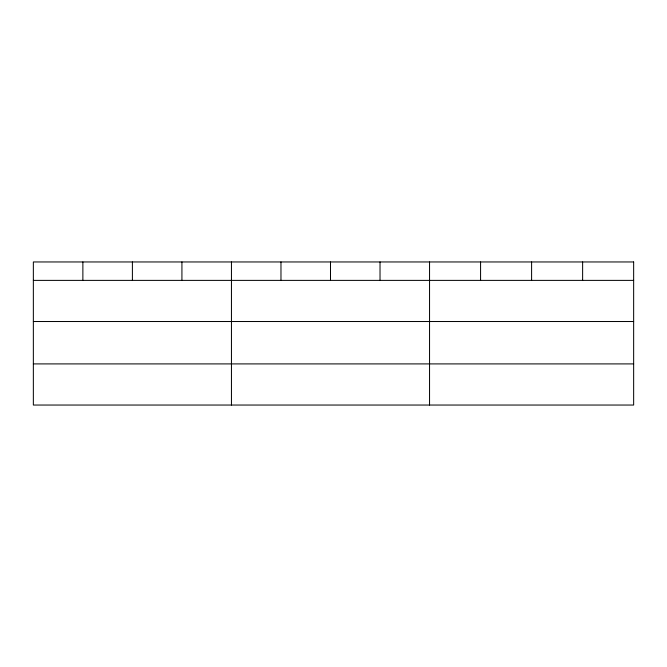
<?xml version="1.0" encoding="UTF-8"?>
<svg xmlns="http://www.w3.org/2000/svg" width="667" height="667" viewBox="0 0 667 667"><rect width="100%" height="100%" fill="white"/><g stroke="black" fill="none" stroke-linecap="round" stroke-linejoin="round"><path stroke-width="1" d="M33.35 280.382L633.65 280.382M33.35 321.519L633.65 321.519M33.35 363.907L633.65 363.907M582.625 261.956L582.625 280.382M531.599 261.956L531.599 280.382M480.573 261.956L480.573 280.382M429.548 261.956L429.548 405.044M380.023 261.956L380.023 280.382M330.498 261.956L330.498 280.382M280.974 261.956L280.974 280.382M231.449 261.956L231.449 405.044M181.924 261.956L181.924 280.382M132.4 261.956L132.4 280.382M82.875 261.956L82.875 280.382M633.65 261.956L33.35 261.956L33.35 405.044L633.65 405.044L633.65 261.956"/></g></svg>
